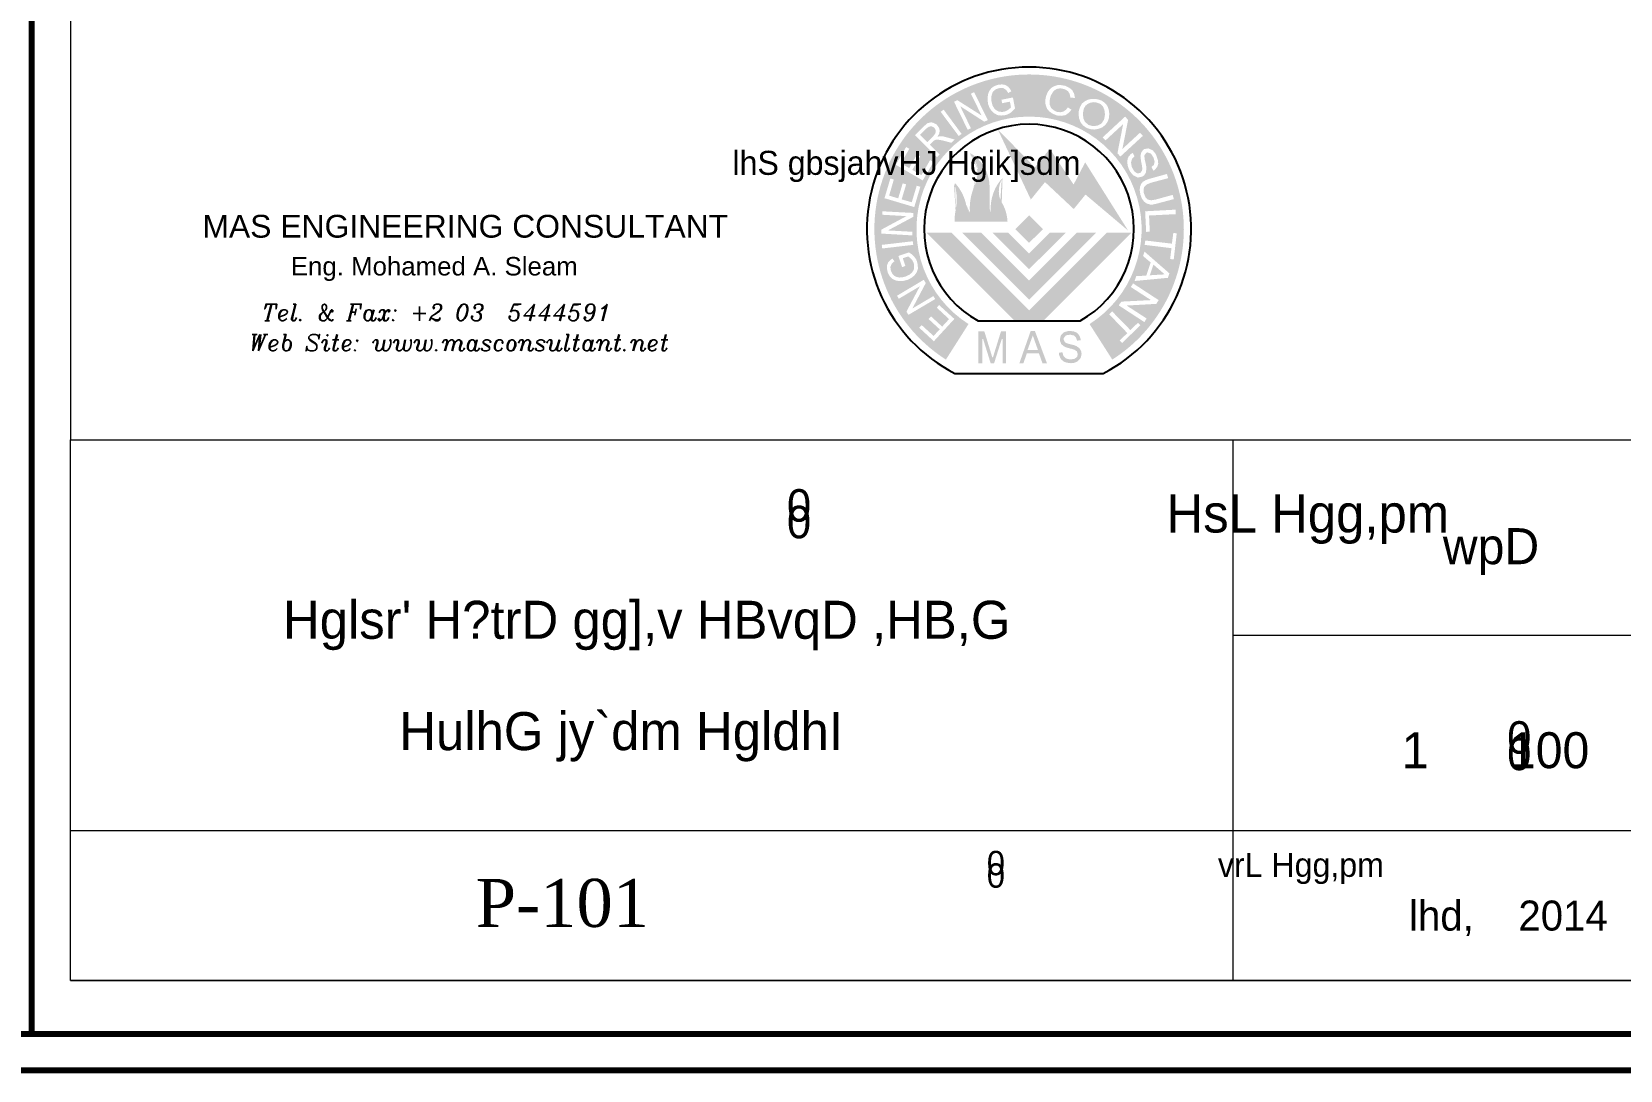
# Model space of a CAD drawing. Extents: x 800 to 995, y 398 to 804.
# Drawn here: x 926.63 to 939.86, y 734.26 to 742.91 of the extents above; entities that cross this region are included whole.
import ezdxf
from ezdxf.enums import TextEntityAlignment as Align

# ---------------------------------------------------------------- set-up
doc = ezdxf.new("R2010")
doc.units = 0
doc.header["$MEASUREMENT"] = 0
doc.layers.get('0').update_dxf_attribs({"color": 252, "linetype": 'CONTINUOUS', "lineweight": 30})
for name, color, linetype, lineweight in [('H-DUCT-RET', 231, 'CONTINUOUS', 5), ('P-SANR-PIPES', 51, 'CONTINUOUS', 35), ('UG-BORDER', 20, 'CONTINUOUS', 80), ('UG-Khartosha', 11, 'CONTINUOUS', 20)]:
    doc.layers.add(name, color=color, linetype=linetype, lineweight=lineweight)
doc.styles.add('FRAME-FUTURA1', font='arial_0.ttf')
doc.styles.add('ROMANS', font='italic8.shx')
doc.styles.add('SOSA', font='sosa.shx')
doc.styles.add('UG-TABLE', font='romantic.ttf')

# ---------------------------------------------------------------- blocks, each defined once
blk = doc.blocks.new('نقط')
at = {"layer": 'UG-Khartosha', "style": 'SOSA'}
for p in [(0.033, -0.022), (0.033, -0.175)]:
    blk.add_text('0', height=0.3, dxfattribs=at).set_placement(p)
blk = doc.blocks.new('A$C146F5EAA')
for points in [[(0.894, 0.229), (0.899, 0.229), (0.899, 0.068), (0.923, 0.068), (0.923, 0.28), (0.889, 0.28), (0.843, 0.132), (0.84, 0.121), (0.835, 0.106), (0.831, 0.106), (0.824, 0.13), (0.778, 0.28), (0.739, 0.28), (0.739, 0.068), (0.764, 0.068), (0.764, 0.229), (0.77, 0.229), (0.82, 0.068), (0.843, 0.068)], [(1.313, 0.208), (1.304, 0.227), (1.305, 0.234), (1.319, 0.252), (1.325, 0.254), (1.348, 0.257), (1.351, 0.257), (1.373, 0.252), (1.387, 0.239), (1.394, 0.218), (1.418, 0.22), (1.417, 0.23), (1.409, 0.253), (1.406, 0.256), (1.392, 0.271), (1.372, 0.279), (1.347, 0.282), (1.333, 0.281), (1.312, 0.275), (1.305, 0.272), (1.289, 0.256), (1.285, 0.249), (1.28, 0.225), (1.281, 0.216), (1.289, 0.195), (1.307, 0.18), (1.317, 0.175), (1.342, 0.167), (1.359, 0.163), (1.377, 0.157), (1.392, 0.147), (1.399, 0.128), (1.394, 0.11), (1.393, 0.109), (1.377, 0.097), (1.353, 0.093), (1.345, 0.093), (1.323, 0.099), (1.318, 0.101), (1.303, 0.117), (1.297, 0.14), (1.273, 0.138), (1.275, 0.123), (1.283, 0.101), (1.291, 0.091), (1.307, 0.078), (1.328, 0.071), (1.353, 0.068), (1.369, 0.069), (1.39, 0.076), (1.398, 0.081), (1.414, 0.097), (1.419, 0.106), (1.424, 0.13), (1.421, 0.148), (1.41, 0.167), (1.391, 0.181), (1.376, 0.187), (1.349, 0.194), (1.339, 0.196), (1.32, 0.203)]]:
    blk.add_hatch(color=251).paths.add_polyline_path(points)
h = blk.add_hatch(color=251)
h.paths.add_polyline_path([(1.114, 0.282), (1.086, 0.282), (1.011, 0.068), (1.038, 0.068), (1.06, 0.133), (1.141, 0.133), (1.164, 0.068), (1.194, 0.068)])
h.paths.add_polyline_path([(1.134, 0.156), (1.065, 0.156), (1.1, 0.252)], flags=16)
at = {"layer": 'P-SANR-PIPES'}
h = blk.add_hatch(color=251, dxfattribs=at)
h.paths.add_polyline_path([(0.673, 0.328, -3.427928), (1.477, 0.328), (1.628, 0.092, 3.427928), (0.523, 0.092)])
h.paths.add_polyline_path([(0.443, 0.214), (0.345, 0.304), (0.362, 0.321), (0.441, 0.249), (0.482, 0.293), (0.408, 0.361), (0.424, 0.379), (0.498, 0.311), (0.544, 0.361), (0.462, 0.437), (0.478, 0.454), (0.579, 0.362)], flags=16)
h.paths.add_polyline_path([(0.274, 0.389), (0.261, 0.411), (0.35, 0.579), (0.21, 0.496), (0.198, 0.516), (0.376, 0.622), (0.389, 0.6), (0.3, 0.431), (0.44, 0.514), (0.452, 0.494)], flags=16)
h.paths.add_polyline_path([(0.294, 0.635), (0.27, 0.622), (0.241, 0.615), (0.214, 0.613), (0.188, 0.618), (0.166, 0.629), (0.149, 0.647), (0.137, 0.669), (0.131, 0.697), (0.132, 0.718), (0.139, 0.737), (0.157, 0.756), (0.168, 0.763), (0.181, 0.745), (0.163, 0.729), (0.155, 0.709), (0.154, 0.706), (0.157, 0.685), (0.158, 0.681), (0.168, 0.66), (0.184, 0.646), (0.193, 0.642), (0.213, 0.637), (0.237, 0.639), (0.255, 0.644), (0.279, 0.655), (0.297, 0.669), (0.308, 0.686), (0.312, 0.698), (0.312, 0.72), (0.309, 0.733), (0.299, 0.753), (0.294, 0.758), (0.277, 0.774), (0.272, 0.777), (0.237, 0.765), (0.254, 0.714), (0.232, 0.706), (0.207, 0.78), (0.277, 0.804), (0.297, 0.791), (0.313, 0.775), (0.325, 0.758), (0.331, 0.743), (0.336, 0.72), (0.337, 0.696), (0.329, 0.672), (0.315, 0.652)], flags=16)
h.paths.add_polyline_path([(0.306, 0.854), (0.1, 0.83), (0.097, 0.854), (0.303, 0.878)], flags=16)
h.paths.add_polyline_path([(0.299, 0.917), (0.093, 0.929), (0.094, 0.955), (0.261, 1.045), (0.1, 1.054), (0.101, 1.077), (0.307, 1.066), (0.306, 1.04), (0.138, 0.95), (0.3, 0.941)], flags=16)
h.paths.add_polyline_path([(0.313, 1.105), (0.115, 1.164), (0.154, 1.295), (0.177, 1.288), (0.146, 1.181), (0.206, 1.163), (0.236, 1.263), (0.259, 1.256), (0.229, 1.156), (0.296, 1.137), (0.329, 1.247), (0.353, 1.24)], flags=16)
h.paths.add_polyline_path([(1.607, 0.393), (1.627, 0.412), (1.748, 0.288), (1.798, 0.336), (1.814, 0.32), (1.693, 0.202), (1.677, 0.219), (1.728, 0.268)], flags=16)
h.paths.add_polyline_path([(0.369, 1.282), (0.19, 1.386), (0.259, 1.504), (0.28, 1.492), (0.224, 1.396), (0.279, 1.364), (0.331, 1.454), (0.352, 1.442), (0.3, 1.352), (0.36, 1.317), (0.418, 1.417), (0.44, 1.404)], flags=16)
h.paths.add_polyline_path([(1.671, 0.452), (1.688, 0.477), (1.885, 0.487), (1.751, 0.574), (1.766, 0.598), (1.936, 0.487), (1.92, 0.462), (1.723, 0.451), (1.856, 0.365), (1.841, 0.341)], flags=16)
h.paths.add_polyline_path([(0.464, 1.437), (0.317, 1.583), (0.377, 1.642), (0.4, 1.662), (0.425, 1.668), (0.436, 1.666), (0.462, 1.653), (0.477, 1.632), (0.482, 1.613), (0.478, 1.592), (0.466, 1.572), (0.484, 1.576), (0.507, 1.574), (0.518, 1.571), (0.581, 1.554), (0.559, 1.532), (0.511, 1.545), (0.484, 1.551), (0.461, 1.553), (0.46, 1.553), (0.447, 1.549), (0.437, 1.54), (0.416, 1.519), (0.481, 1.454)], flags=16)
h.paths.add_polyline_path([(1.776, 0.614), (1.787, 0.646), (1.854, 0.65), (1.883, 0.737), (1.832, 0.78), (1.842, 0.809), (2.007, 0.665), (1.997, 0.635)], flags=16)
h.paths.add_polyline_path([(0.399, 1.536), (0.351, 1.584), (0.394, 1.627), (0.41, 1.639), (0.428, 1.642), (0.446, 1.632), (0.456, 1.615), (0.453, 1.595), (0.438, 1.574)], flags=0)
h.paths.add_polyline_path([(0.608, 1.577), (0.488, 1.738), (0.508, 1.752), (0.627, 1.591)], flags=16)
h.paths.add_polyline_path([(1.877, 0.652), (1.901, 0.723), (1.976, 0.658)], flags=0)
h.paths.add_polyline_path([(0.668, 1.618), (0.577, 1.804), (0.599, 1.815), (0.76, 1.713), (0.689, 1.858), (0.71, 1.869), (0.801, 1.683), (0.778, 1.672), (0.618, 1.775), (0.689, 1.629)], flags=16)
h.paths.add_polyline_path([(1.843, 0.854), (1.847, 0.883), (2.024, 0.862), (2.033, 0.933), (2.056, 0.931), (2.036, 0.757), (2.012, 0.76), (2.021, 0.832)], flags=16)
h.paths.add_polyline_path([(1.853, 0.94), (1.846, 1.077), (2.049, 1.088), (2.05, 1.058), (1.872, 1.049), (1.877, 0.942)], flags=16)
h.paths.add_polyline_path([(0.844, 1.728), (0.826, 1.744), (0.811, 1.767), (0.802, 1.793), (0.8, 1.823), (0.802, 1.852), (0.81, 1.874), (0.825, 1.895), (0.845, 1.909), (0.868, 1.917), (0.897, 1.92), (0.918, 1.916), (0.937, 1.904), (0.952, 1.885), (0.957, 1.874), (0.937, 1.863), (0.923, 1.883), (0.906, 1.894), (0.903, 1.895), (0.881, 1.896), (0.877, 1.895), (0.855, 1.888), (0.839, 1.875), (0.833, 1.867), (0.826, 1.847), (0.824, 1.823), (0.826, 1.805), (0.833, 1.779), (0.845, 1.759), (0.86, 1.746), (0.872, 1.74), (0.894, 1.737), (0.907, 1.738), (0.927, 1.745), (0.934, 1.749), (0.951, 1.763), (0.955, 1.768), (0.948, 1.805), (0.896, 1.795), (0.892, 1.818), (0.968, 1.833), (0.982, 1.76), (0.965, 1.742), (0.948, 1.728), (0.929, 1.719), (0.913, 1.715), (0.89, 1.713), (0.866, 1.716)], flags=16)
h.paths.add_polyline_path([(1.825, 1.16), (1.815, 1.187), (1.81, 1.216), (1.812, 1.241), (1.821, 1.261), (1.831, 1.273), (1.85, 1.284), (1.875, 1.293), (1.879, 1.294), (1.991, 1.325), (1.999, 1.297), (1.886, 1.267), (1.861, 1.257), (1.856, 1.254), (1.839, 1.237), (1.837, 1.228), (1.836, 1.203), (1.838, 1.196), (1.849, 1.169), (1.865, 1.154), (1.867, 1.154), (1.887, 1.15), (1.914, 1.155), (1.916, 1.155), (2.029, 1.186), (2.037, 1.158), (1.924, 1.128), (1.897, 1.122), (1.88, 1.122), (1.857, 1.128), (1.84, 1.141)], flags=16)
h.paths.add_polyline_path([(1.747, 1.34), (1.739, 1.355), (1.73, 1.382), (1.727, 1.406), (1.731, 1.428), (1.736, 1.44), (1.751, 1.457), (1.764, 1.465), (1.776, 1.442), (1.759, 1.425), (1.753, 1.403), (1.753, 1.398), (1.757, 1.373), (1.761, 1.365), (1.775, 1.341), (1.792, 1.33), (1.794, 1.329), (1.812, 1.331), (1.826, 1.346), (1.827, 1.364), (1.824, 1.386), (1.82, 1.405), (1.816, 1.433), (1.815, 1.446), (1.821, 1.47), (1.838, 1.49), (1.868, 1.495), (1.898, 1.481), (1.916, 1.458), (1.922, 1.444), (1.931, 1.417), (1.933, 1.393), (1.926, 1.371), (1.909, 1.352), (1.901, 1.347), (1.888, 1.371), (1.904, 1.385), (1.909, 1.405), (1.903, 1.43), (1.902, 1.433), (1.888, 1.456), (1.883, 1.461), (1.862, 1.468), (1.855, 1.467), (1.842, 1.45), (1.841, 1.441), (1.844, 1.418), (1.847, 1.407), (1.853, 1.377), (1.854, 1.359), (1.851, 1.334), (1.839, 1.315), (1.825, 1.307), (1.798, 1.301), (1.767, 1.316)], flags=16)
h.paths.add_polyline_path([(1.229, 1.727), (1.209, 1.741), (1.195, 1.758), (1.187, 1.778), (1.184, 1.792), (1.183, 1.815), (1.188, 1.841), (1.199, 1.869), (1.213, 1.888), (1.23, 1.902), (1.25, 1.911), (1.263, 1.915), (1.288, 1.915), (1.314, 1.911), (1.34, 1.899), (1.361, 1.883), (1.374, 1.859), (1.38, 1.83), (1.35, 1.832), (1.345, 1.856), (1.334, 1.875), (1.314, 1.887), (1.308, 1.889), (1.283, 1.894), (1.26, 1.89), (1.242, 1.879), (1.235, 1.871), (1.222, 1.85), (1.217, 1.837), (1.211, 1.81), (1.212, 1.787), (1.219, 1.768), (1.226, 1.759), (1.246, 1.744), (1.258, 1.738), (1.282, 1.735), (1.302, 1.739), (1.32, 1.751), (1.333, 1.767), (1.357, 1.752), (1.341, 1.733), (1.318, 1.716), (1.29, 1.711), (1.265, 1.713), (1.253, 1.716)], flags=16)
h.paths.add_polyline_path([(1.682, 1.441), (1.662, 1.462), (1.7, 1.656), (1.583, 1.548), (1.564, 1.568), (1.713, 1.706), (1.733, 1.684), (1.695, 1.491), (1.812, 1.599), (1.831, 1.578)], flags=16)
h.paths.add_polyline_path([(1.433, 1.648), (1.418, 1.667), (1.416, 1.671), (1.408, 1.693), (1.404, 1.718), (1.406, 1.746), (1.413, 1.768), (1.426, 1.792), (1.447, 1.809), (1.469, 1.819), (1.494, 1.824), (1.506, 1.824), (1.532, 1.821), (1.558, 1.812), (1.579, 1.797), (1.595, 1.778), (1.604, 1.754), (1.608, 1.727), (1.606, 1.698), (1.597, 1.672), (1.582, 1.651), (1.561, 1.634), (1.534, 1.624), (1.508, 1.62), (1.48, 1.623), (1.455, 1.632)], flags=16)
h.paths.add_polyline_path([(1.47, 1.651), (1.452, 1.666), (1.445, 1.674), (1.436, 1.695), (1.433, 1.72), (1.434, 1.735), (1.439, 1.759), (1.449, 1.777), (1.46, 1.787), (1.48, 1.798), (1.506, 1.802), (1.521, 1.8), (1.544, 1.792), (1.554, 1.786), (1.568, 1.77), (1.576, 1.748), (1.579, 1.723), (1.578, 1.71), (1.573, 1.686), (1.561, 1.667), (1.552, 1.658), (1.531, 1.647), (1.506, 1.643), (1.493, 1.644)], flags=0)
h = blk.add_hatch(color=1, dxfattribs=at)
h.paths.add_polyline_path([(1.213, 1.492), (1.114, 1.369), (0.868, 1.62), (1.087, 1.155), (1.181, 1.271), (1.372, 1.092), (1.45, 1.188), (1.733, 0.949), (1.448, 1.402), (1.371, 1.255)])
edge = h.paths.add_edge_path()
edge.add_ellipse((0.703, 0.994), major_axis=(0, 0.255), ratio=0.9, start_angle=273.3582, end_angle=306.6672)
edge.add_ellipse((1.012, 1.21), major_axis=(0, 0.153), ratio=0.9, start_angle=52.2143, end_angle=114.6439, ccw=False)
edge.add_ellipse((1.074, 1.094), major_axis=(0, 0.282), ratio=0.9, start_angle=42.1608, end_angle=85.557)
edge.add_line((0.821, 1.116), (0.821, 1.066))
edge.add_line((0.821, 1.066), (0.813, 1.095))
edge.add_line((0.813, 1.095), (0.813, 1.234))
edge.add_ellipse((0.584, 1.234), major_axis=(0, 0.255), ratio=0.9, start_angle=270, end_angle=336.7407)
edge.add_ellipse((0.511, 1.276), major_axis=(0, 0.264), ratio=0.9, start_angle=291.488, end_angle=316.585, ccw=False)
edge.add_ellipse((0.697, 1.357), major_axis=(0, 0.0425), ratio=0.9, start_angle=268.9465, end_angle=291.488, ccw=False)
edge.add_ellipse((0.463, 1.362), major_axis=(0, 0.302), ratio=0.9, start_angle=244.2132, end_angle=268.9465, ccw=False)
edge.add_ellipse((0.966, 1.099), major_axis=(0, 0.316), ratio=0.9, start_angle=65.3118, end_angle=96.4562)
edge.add_ellipse((0.804, 1.169), major_axis=(0, 0.17), ratio=0.9, start_angle=107.8866, end_angle=128.2342, ccw=False)
edge.add_ellipse((0.404, 1.055), major_axis=(0, 0.289), ratio=0.9, start_angle=282.2009, end_angle=319.6135)
edge.add_ellipse((0.335, 1.157), major_axis=(0, 0.289), ratio=0.9, start_angle=256.3901, end_angle=294.1263, ccw=False)
edge.add_ellipse((0.865, 1.015), major_axis=(0, 0.316), ratio=0.9, start_angle=76.3901, end_angle=91.1388)
edge.add_line((0.58, 1.009), (0.932, 1.009))
h = blk.add_hatch(color=136, dxfattribs=at)
h.paths.add_polyline_path([(1.167, 0.958), (1.075, 1.05), (0.984, 0.958), (1.075, 0.867)])
h.paths.add_polyline_path([(1.32, 0.936), (1.215, 0.936), (1.075, 0.796), (0.935, 0.936), (0.831, 0.936), (1.075, 0.692)], flags=16)
h.paths.add_polyline_path([(1.521, 0.936), (1.394, 0.936), (1.075, 0.617), (0.757, 0.936), (0.629, 0.936), (1.075, 0.49)], flags=17)
h.paths.add_polyline_path([(1.757, 0.936), (1.593, 0.936), (1.075, 0.419), (0.558, 0.936), (0.393, 0.936), (0.98, 0.349), (1.17, 0.349)])
at = {"color": 7, "lineweight": 25}
for p, q in [((0.736, 0.349), (1.414, 0.349)), ((0.583, 0), (1.568, 0))]:
    blk.add_line(p, q, dxfattribs=at)
for radius, start, end in [(1.077, 297.2083, 242.7917), (0.697, 299.0944, 240.9056)]:
    blk.add_arc((1.075, 0.958), radius, start, end, dxfattribs=at)

msp = doc.modelspace()

# ---------------------------------------------------------------- linework, layer by layer
at = {"layer": 'UG-BORDER'}
for p, q in [((926.629, 734.568), (926.629, 803.961)), ((848.293, 734.568), (942.887, 734.568)), ((847.989, 734.264), (943.19, 734.264))]:
    msp.add_line(p, q, dxfattribs=at)
at = {"layer": 'UG-Khartosha', "color": 14}
for p, q in [((936.633, 736.261), (936.633, 739.514)), ((936.633, 737.887), (942.442, 737.887)), ((926.951, 736.261), (942.442, 736.261)), ((936.633, 735.013), (936.633, 736.261)), ((926.951, 735.013), (942.442, 735.013))]:
    msp.add_line(p, q, dxfattribs=at)
msp.add_lwpolyline([(942.442, 739.514), (942.442, 758.008), (926.951, 758.008), (926.951, 739.514)], dxfattribs=at)
msp.add_lwpolyline([(926.951, 739.514), (942.442, 739.514), (942.442, 735.013), (926.951, 735.013)], close=True, dxfattribs=at)

# ---------------------------------------------------------------- block references
at = {"layer": 'H-DUCT-RET', "color": 3, "lineweight": 30, "xscale": 1.253885975428856, "yscale": 1.253885975428856, "zscale": 1.253885975428856}
msp.add_blockref('A$C146F5EAA', (933.586, 740.068), dxfattribs=at)
at = {"layer": 'UG-Khartosha'}
for p, xscale, yscale, zscale in [((932.888, 738.853), 0.903571645510054, 0.903571645510054, 0.903571645510054), ((938.886, 736.921), 0.9011803620919636, 0.9011803620919636, 0.9011803620919636), ((934.56, 735.903), 0.6776787341325408, 0.6776787341325408, 0.6776787341325408)]:
    msp.add_blockref('نقط', p, dxfattribs=dict(at, xscale=xscale, yscale=yscale, zscale=zscale))

# ---------------------------------------------------------------- texts
at = {"layer": 'UG-Khartosha', "color": 11, "style": 'SOSA'}
msp.add_text('lhS gbsjahvHJ Hgik]sdm', height=0.2, rotation=359.9999, dxfattribs=at).set_placement((932.464, 741.722))
at = {"layer": 'UG-Khartosha', "style": 'FRAME-FUTURA1'}
msp.add_text('MAS ENGINEERING CONSULTANT', height=0.18996, dxfattribs=at).set_placement((928.05, 741.199))
at = {"layer": 'UG-Khartosha'}
for s, height, style, p in [('Eng. Mohamed A. Sleam', 0.15386, 'FRAME-FUTURA1', (929.981, 740.884)), ('Tel. & Fax: +2 03  5444591', 0.13802, 'ROMANS', (930.003, 740.507)), ('Web Site: www.masconsultant.net ', 0.13802, 'ROMANS', (930.233, 740.255))]:
    msp.add_text(s, height=height, dxfattribs=dict(at, style=style)).set_placement(p, align=Align.CENTER)
at = {"layer": 'UG-Khartosha', "style": 'SOSA'}
for s, height, p in [('HsL Hgg,pm ', 0.31669, (936.079, 738.743)), ('vrL Hgg,pm ', 0.2, (936.507, 735.875))]:
    msp.add_text(s, height=height, rotation=359.9999, dxfattribs=at).set_placement(p)
at = {"layer": 'UG-Khartosha'}
for s, height, style, p in [('wpD', 0.3, 'SOSA', (938.781, 738.584)), ("Hglsr' H%%146trD gg],v HBvqD ,HB,G", 0.31669, 'SOSA', (931.75, 737.977)), ('HulhG jy`dm HgldhI', 0.31669, 'SOSA', (931.537, 737.052)), ('1      100', 0.3, 'SOSA', (938.819, 736.93)), ('P-101', 0.4, 'UG-TABLE', (931.048, 735.658)), ('lhd,    2014', 0.25, 'SOSA', (938.926, 735.536))]:
    msp.add_text(s, height=height, rotation=359.9999, dxfattribs=dict(at, style=style)).set_placement(p, align=Align.MIDDLE)

doc.saveas('drawing.dxf')
